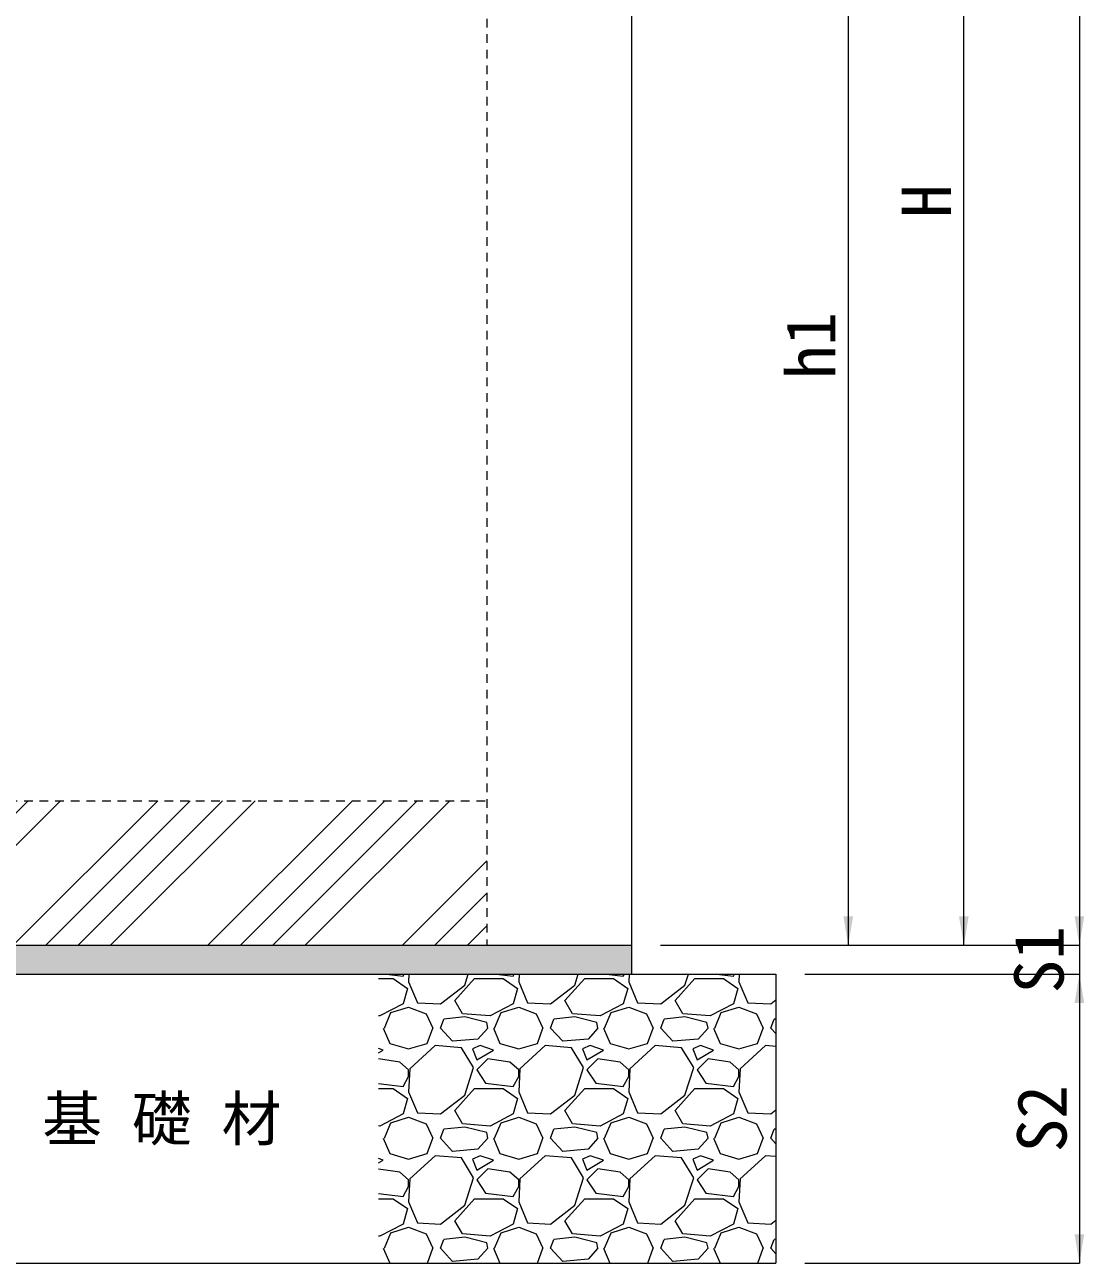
# Model space of a CAD drawing. Units: millimetres at full size, sheet at 1:20; details may follow other scales. Extents: x 77366 to 95666, y -7115 to 5664.
# Drawn here: x 88863 to 89596, y 2776 to 3633 of the extents above; entities that cross this region are included whole.
import ezdxf
from ezdxf.enums import TextEntityAlignment as Align

# ---------------------------------------------------------------- set-up
doc = ezdxf.new("R2010")
doc.units = ezdxf.units.MM
doc.header["$LTSCALE"] = 20
doc.linetypes.add('USER1', pattern=[0.54, 0.3, -0.24])
for name, color, linetype, lineweight in [('ハッチング', 7, 'Continuous', 5), ('基礎', 7, 'Continuous', 5), ('寸法線', 7, 'Continuous', 13), ('本体', 2, 'Continuous', 20), ('補助線', 8, 'Continuous', 13)]:
    doc.layers.add(name, color=color, linetype=linetype, lineweight=lineweight)
doc.layers.add('文字', color=7, linetype='Continuous')
doc.styles.add('ＭＳ ゴシック', font='')
doc.styles.get('ＭＳ ゴシック').set_extended_font_data('MS Gothic')

# ---------------------------------------------------------------- blocks, each defined once
blk = doc.blocks.new('filled_arrow')
at = {"color": 0, "linetype": 'Continuous', "lineweight": -2}
blk.add_solid([(7.5, 1.25), (0, 0), (7.5, -1.25)], dxfattribs=at)

msp = doc.modelspace()

# ---------------------------------------------------------------- hatches: boundary and pattern name
at = {"layer": 'ハッチング', "lineweight": 9}
h = msp.add_hatch(dxfattribs=at)
h.set_pattern_fill('USER', color=256, style=0, pattern_type=2)
h.set_pattern_definition([(45, (9392.26, 179.08), (-67.35192, 67.35192), []), (45, (9414.71, 179.08), (-67.35192, 67.35192), []), (45, (9437.17, 179.08), (-67.35192, 67.35192), []), (45, (9459.62, 179.08), (-67.35192, 67.35192), [])])
h.paths.add_polyline_path([(88733.06, 3095.55), (88733.06, 2995.55), (89183.06, 2995.55), (89183.06, 3095.55)])
at = {"layer": '補助線'}
msp.add_hatch(color=7, dxfattribs=at).paths.add_polyline_path([(89283.06, 2975.55), (89283.06, 2995.55), (88633.06, 2995.55), (88633.06, 2975.55)])

# ---------------------------------------------------------------- linework, layer by layer
at = {"layer": 'ハッチング'}
for p, q in [((89113.27, 2975.55), (89125, 2974.14)), ((89125, 2974.14), (89125.79, 2975.55)), ((89129.06, 2975.55), (89128.81, 2970.33)), ((89167.68, 2968.04), (89170.08, 2975.55)), ((89189.47, 2975.55), (89201.2, 2974.14)), ((89201.2, 2974.14), (89201.99, 2975.55)), ((89205.26, 2975.55), (89205.01, 2970.33)), ((89243.88, 2968.04), (89246.28, 2975.55)), ((89265.67, 2975.55), (89277.4, 2974.14)), ((89277.4, 2974.14), (89278.19, 2975.55)), ((89281.46, 2975.55), (89281.21, 2970.33)), ((89320.08, 2968.04), (89322.48, 2975.55)), ((89341.87, 2975.55), (89353.6, 2974.14)), ((89353.6, 2974.14), (89354.39, 2975.55)), ((89357.66, 2975.55), (89357.41, 2970.33)), ((89108.06, 2972.61), (89118.15, 2972.61)), ((89118.15, 2972.61), (89128.05, 2965.76)), ((89128.05, 2965.76), (89125, 2955.09)), ((89128.81, 2970.33), (89134.91, 2955.85)), ((89150.91, 2955.09), (89167.68, 2968.04)), ((89160.82, 2957.37), (89174.53, 2972.61)), ((89174.53, 2972.61), (89194.35, 2972.61)), ((89194.35, 2972.61), (89204.25, 2965.76)), ((89204.25, 2965.76), (89201.2, 2955.09)), ((89205.01, 2970.33), (89211.11, 2955.85)), ((89227.11, 2955.09), (89243.88, 2968.04)), ((89237.02, 2957.37), (89250.73, 2972.61)), ((89250.73, 2972.61), (89270.55, 2972.61)), ((89270.55, 2972.61), (89280.45, 2965.76)), ((89280.45, 2965.76), (89277.4, 2955.09)), ((89281.21, 2970.33), (89287.31, 2955.85)), ((89303.31, 2955.09), (89320.08, 2968.04)), ((89313.22, 2957.37), (89326.93, 2972.61)), ((89326.93, 2972.61), (89346.75, 2972.61)), ((89346.75, 2972.61), (89356.65, 2965.76)), ((89356.65, 2965.76), (89353.6, 2955.09)), ((89357.41, 2970.33), (89363.51, 2955.85)), ((89166.15, 2948.23), (89160.82, 2957.37)), ((89242.35, 2948.23), (89237.02, 2957.37)), ((89318.55, 2948.23), (89313.22, 2957.37)), ((89379.51, 2955.09), (89383.06, 2957.83)), ((89125, 2955.09), (89109, 2946.71)), ((89112.05, 2938.32), (89116.62, 2948.99)), ((89116.62, 2948.99), (89128.81, 2952.8)), ((89128.81, 2952.8), (89141.01, 2948.23)), ((89134.91, 2955.85), (89150.91, 2955.09)), ((89141.01, 2948.23), (89145.58, 2938.32)), ((89185.2, 2946.71), (89166.15, 2948.23)), ((89201.2, 2955.09), (89185.2, 2946.71)), ((89188.25, 2938.32), (89192.82, 2948.99)), ((89192.82, 2948.99), (89205.01, 2952.8)), ((89205.01, 2952.8), (89217.21, 2948.23)), ((89211.11, 2955.85), (89227.11, 2955.09)), ((89217.21, 2948.23), (89221.78, 2938.32)), ((89261.4, 2946.71), (89242.35, 2948.23)), ((89277.4, 2955.09), (89261.4, 2946.71)), ((89264.45, 2938.32), (89269.02, 2948.99)), ((89269.02, 2948.99), (89281.21, 2952.8)), ((89281.21, 2952.8), (89293.41, 2948.23)), ((89287.31, 2955.85), (89303.31, 2955.09)), ((89293.41, 2948.23), (89297.98, 2938.32)), ((89337.6, 2946.71), (89318.55, 2948.23)), ((89353.6, 2955.09), (89337.6, 2946.71)), ((89340.65, 2938.32), (89345.22, 2948.99)), ((89345.22, 2948.99), (89357.41, 2952.8)), ((89357.41, 2952.8), (89369.61, 2948.23)), ((89363.51, 2955.85), (89379.51, 2955.09)), ((89369.61, 2948.23), (89374.18, 2938.32)), ((89109, 2946.71), (89108.06, 2946.78)), ((89150.91, 2938.32), (89153.2, 2944.42)), ((89167.68, 2945.94), (89153.2, 2944.42)), ((89182.92, 2942.13), (89167.68, 2945.94)), ((89183.68, 2938.32), (89182.92, 2942.13)), ((89227.11, 2938.32), (89229.4, 2944.42)), ((89243.88, 2945.94), (89229.4, 2944.42)), ((89259.12, 2942.13), (89243.88, 2945.94)), ((89259.88, 2938.32), (89259.12, 2942.13)), ((89303.31, 2938.32), (89305.6, 2944.42)), ((89320.08, 2945.94), (89305.6, 2944.42)), ((89335.32, 2942.13), (89320.08, 2945.94)), ((89336.08, 2938.32), (89335.32, 2942.13)), ((89379.51, 2938.32), (89381.8, 2944.42)), ((89383.06, 2944.55), (89381.8, 2944.42)), ((89111.29, 2938.32), (89115.86, 2927.66)), ((89141.77, 2927.66), (89145.58, 2938.32)), ((89159.29, 2929.18), (89150.91, 2938.32)), ((89183.68, 2938.32), (89176.82, 2930.7)), ((89187.49, 2938.32), (89192.06, 2927.66)), ((89217.97, 2927.66), (89221.78, 2938.32)), ((89235.49, 2929.18), (89227.11, 2938.32)), ((89259.88, 2938.32), (89253.02, 2930.7)), ((89263.69, 2938.32), (89268.26, 2927.66)), ((89294.17, 2927.66), (89297.98, 2938.32)), ((89311.69, 2929.18), (89303.31, 2938.32)), ((89336.08, 2938.32), (89329.22, 2930.7)), ((89339.89, 2938.32), (89344.46, 2927.66)), ((89370.37, 2927.66), (89374.18, 2938.32)), ((89383.06, 2934.45), (89379.51, 2938.32)), ((89111.29, 2923.08), (89108.06, 2924.16)), ((89108.06, 2921.15), (89111.29, 2923.08)), ((89115.86, 2927.66), (89128.81, 2923.85)), ((89128.81, 2923.85), (89141.77, 2927.66)), ((89147.1, 2926.13), (89129.58, 2910.13)), ((89165.39, 2924.61), (89147.1, 2926.13)), ((89176.82, 2930.7), (89159.29, 2929.18)), ((89173.77, 2910.89), (89165.39, 2924.61)), ((89178.34, 2926.13), (89173.01, 2923.85)), ((89173.01, 2923.85), (89176.06, 2916.23)), ((89176.06, 2916.23), (89187.49, 2923.08)), ((89187.49, 2923.08), (89178.34, 2926.13)), ((89192.06, 2927.66), (89205.01, 2923.85)), ((89205.01, 2923.85), (89217.97, 2927.66)), ((89223.3, 2926.13), (89205.78, 2910.13)), ((89241.59, 2924.61), (89223.3, 2926.13)), ((89253.02, 2930.7), (89235.49, 2929.18)), ((89249.97, 2910.89), (89241.59, 2924.61)), ((89254.54, 2926.13), (89249.21, 2923.85)), ((89249.21, 2923.85), (89252.26, 2916.23)), ((89252.26, 2916.23), (89263.69, 2923.08)), ((89263.69, 2923.08), (89254.54, 2926.13)), ((89268.26, 2927.66), (89281.21, 2923.85)), ((89281.21, 2923.85), (89294.17, 2927.66)), ((89299.5, 2926.13), (89281.98, 2910.13)), ((89317.79, 2924.61), (89299.5, 2926.13)), ((89329.22, 2930.7), (89311.69, 2929.18)), ((89326.17, 2910.89), (89317.79, 2924.61)), ((89330.74, 2926.13), (89325.41, 2923.85)), ((89325.41, 2923.85), (89328.46, 2916.23)), ((89328.46, 2916.23), (89339.89, 2923.08)), ((89339.89, 2923.08), (89330.74, 2926.13)), ((89344.46, 2927.66), (89357.41, 2923.85)), ((89357.41, 2923.85), (89370.37, 2927.66)), ((89375.7, 2926.13), (89358.18, 2910.13)), ((89383.06, 2925.52), (89375.7, 2926.13)), ((89122.72, 2914.7), (89108.06, 2916.9)), ((89128.81, 2909.37), (89122.72, 2914.7)), ((89183.68, 2916.99), (89176.06, 2909.37)), ((89198.92, 2914.7), (89183.68, 2916.99)), ((89205.01, 2909.37), (89198.92, 2914.7)), ((89259.88, 2916.99), (89252.26, 2909.37)), ((89275.12, 2914.7), (89259.88, 2916.99)), ((89281.21, 2909.37), (89275.12, 2914.7)), ((89336.08, 2916.99), (89328.46, 2909.37)), ((89351.32, 2914.7), (89336.08, 2916.99)), ((89357.41, 2909.37), (89351.32, 2914.7)), ((89129.58, 2910.13), (89128.81, 2894.13)), ((89128.81, 2904.8), (89128.81, 2909.37)), ((89167.68, 2891.84), (89173.77, 2910.89)), ((89176.06, 2909.37), (89182.15, 2900.22)), ((89205.78, 2910.13), (89205.01, 2894.13)), ((89205.01, 2904.8), (89205.01, 2909.37)), ((89243.88, 2891.84), (89249.97, 2910.89)), ((89252.26, 2909.37), (89258.35, 2900.22)), ((89281.98, 2910.13), (89281.21, 2894.13)), ((89281.21, 2904.8), (89281.21, 2909.37)), ((89320.08, 2891.84), (89326.17, 2910.89)), ((89328.46, 2909.37), (89334.55, 2900.22)), ((89358.18, 2910.13), (89357.41, 2894.13)), ((89357.41, 2904.8), (89357.41, 2909.37)), ((89108.06, 2899.97), (89125, 2897.94)), ((89125, 2897.94), (89128.81, 2904.8)), ((89182.15, 2900.22), (89201.2, 2897.94)), ((89201.2, 2897.94), (89205.01, 2904.8)), ((89258.35, 2900.22), (89277.4, 2897.94)), ((89277.4, 2897.94), (89281.21, 2904.8)), ((89334.55, 2900.22), (89353.6, 2897.94)), ((89353.6, 2897.94), (89357.41, 2904.8)), ((89108.06, 2896.41), (89118.15, 2896.41)), ((89118.15, 2896.41), (89128.05, 2889.56)), ((89128.05, 2889.56), (89125, 2878.89)), ((89128.81, 2894.13), (89134.91, 2879.65)), ((89150.91, 2878.89), (89167.68, 2891.84)), ((89160.82, 2881.17), (89174.53, 2896.41)), ((89174.53, 2896.41), (89194.35, 2896.41)), ((89194.35, 2896.41), (89204.25, 2889.56)), ((89204.25, 2889.56), (89201.2, 2878.89)), ((89205.01, 2894.13), (89211.11, 2879.65)), ((89227.11, 2878.89), (89243.88, 2891.84)), ((89237.02, 2881.17), (89250.73, 2896.41)), ((89250.73, 2896.41), (89270.55, 2896.41)), ((89270.55, 2896.41), (89280.45, 2889.56)), ((89280.45, 2889.56), (89277.4, 2878.89)), ((89281.21, 2894.13), (89287.31, 2879.65)), ((89303.31, 2878.89), (89320.08, 2891.84)), ((89313.22, 2881.17), (89326.93, 2896.41)), ((89326.93, 2896.41), (89346.75, 2896.41)), ((89346.75, 2896.41), (89356.65, 2889.56)), ((89356.65, 2889.56), (89353.6, 2878.89)), ((89357.41, 2894.13), (89363.51, 2879.65)), ((89134.91, 2879.65), (89150.91, 2878.89)), ((89166.15, 2872.03), (89160.82, 2881.17)), ((89211.11, 2879.65), (89227.11, 2878.89)), ((89242.35, 2872.03), (89237.02, 2881.17)), ((89287.31, 2879.65), (89303.31, 2878.89)), ((89318.55, 2872.03), (89313.22, 2881.17)), ((89363.51, 2879.65), (89379.51, 2878.89)), ((89379.51, 2878.89), (89383.06, 2881.63)), ((89125, 2878.89), (89109, 2870.51)), ((89112.05, 2862.12), (89116.62, 2872.79)), ((89116.62, 2872.79), (89128.81, 2876.6)), ((89128.81, 2876.6), (89141.01, 2872.03)), ((89141.01, 2872.03), (89145.58, 2862.12)), ((89185.2, 2870.51), (89166.15, 2872.03)), ((89201.2, 2878.89), (89185.2, 2870.51)), ((89188.25, 2862.12), (89192.82, 2872.79)), ((89192.82, 2872.79), (89205.01, 2876.6)), ((89205.01, 2876.6), (89217.21, 2872.03)), ((89217.21, 2872.03), (89221.78, 2862.12)), ((89261.4, 2870.51), (89242.35, 2872.03)), ((89277.4, 2878.89), (89261.4, 2870.51)), ((89264.45, 2862.12), (89269.02, 2872.79)), ((89269.02, 2872.79), (89281.21, 2876.6)), ((89281.21, 2876.6), (89293.41, 2872.03)), ((89293.41, 2872.03), (89297.98, 2862.12)), ((89337.6, 2870.51), (89318.55, 2872.03)), ((89353.6, 2878.89), (89337.6, 2870.51)), ((89340.65, 2862.12), (89345.22, 2872.79)), ((89345.22, 2872.79), (89357.41, 2876.6)), ((89357.41, 2876.6), (89369.61, 2872.03)), ((89369.61, 2872.03), (89374.18, 2862.12)), ((89109, 2870.51), (89108.06, 2870.58)), ((89150.91, 2862.12), (89153.2, 2868.22)), ((89167.68, 2869.74), (89153.2, 2868.22)), ((89182.92, 2865.93), (89167.68, 2869.74)), ((89183.68, 2862.12), (89182.92, 2865.93)), ((89227.11, 2862.12), (89229.4, 2868.22)), ((89243.88, 2869.74), (89229.4, 2868.22)), ((89259.12, 2865.93), (89243.88, 2869.74)), ((89259.88, 2862.12), (89259.12, 2865.93)), ((89303.31, 2862.12), (89305.6, 2868.22)), ((89320.08, 2869.74), (89305.6, 2868.22)), ((89335.32, 2865.93), (89320.08, 2869.74)), ((89336.08, 2862.12), (89335.32, 2865.93)), ((89379.51, 2862.12), (89381.8, 2868.22)), ((89383.06, 2868.35), (89381.8, 2868.22)), ((89111.29, 2862.12), (89115.86, 2851.46)), ((89141.77, 2851.46), (89145.58, 2862.12)), ((89159.29, 2852.98), (89150.91, 2862.12)), ((89176.82, 2854.5), (89159.29, 2852.98)), ((89183.68, 2862.12), (89176.82, 2854.5)), ((89187.49, 2862.12), (89192.06, 2851.46)), ((89217.97, 2851.46), (89221.78, 2862.12)), ((89235.49, 2852.98), (89227.11, 2862.12)), ((89253.02, 2854.5), (89235.49, 2852.98)), ((89259.88, 2862.12), (89253.02, 2854.5)), ((89263.69, 2862.12), (89268.26, 2851.46)), ((89294.17, 2851.46), (89297.98, 2862.12)), ((89311.69, 2852.98), (89303.31, 2862.12)), ((89329.22, 2854.5), (89311.69, 2852.98)), ((89336.08, 2862.12), (89329.22, 2854.5)), ((89339.89, 2862.12), (89344.46, 2851.46)), ((89370.37, 2851.46), (89374.18, 2862.12)), ((89383.06, 2858.25), (89379.51, 2862.12)), ((89111.29, 2846.88), (89108.06, 2847.96)), ((89108.06, 2844.95), (89111.29, 2846.88)), ((89115.86, 2851.46), (89128.81, 2847.65)), ((89128.81, 2847.65), (89141.77, 2851.46)), ((89147.1, 2849.93), (89129.58, 2833.93)), ((89165.39, 2848.41), (89147.1, 2849.93)), ((89173.77, 2834.69), (89165.39, 2848.41)), ((89178.34, 2849.93), (89173.01, 2847.65)), ((89173.01, 2847.65), (89176.06, 2840.03)), ((89176.06, 2840.03), (89187.49, 2846.88)), ((89187.49, 2846.88), (89178.34, 2849.93)), ((89192.06, 2851.46), (89205.01, 2847.65)), ((89205.01, 2847.65), (89217.97, 2851.46)), ((89223.3, 2849.93), (89205.78, 2833.93)), ((89241.59, 2848.41), (89223.3, 2849.93)), ((89249.97, 2834.69), (89241.59, 2848.41)), ((89254.54, 2849.93), (89249.21, 2847.65)), ((89249.21, 2847.65), (89252.26, 2840.03)), ((89252.26, 2840.03), (89263.69, 2846.88)), ((89263.69, 2846.88), (89254.54, 2849.93)), ((89268.26, 2851.46), (89281.21, 2847.65)), ((89281.21, 2847.65), (89294.17, 2851.46)), ((89299.5, 2849.93), (89281.98, 2833.93)), ((89317.79, 2848.41), (89299.5, 2849.93)), ((89326.17, 2834.69), (89317.79, 2848.41)), ((89330.74, 2849.93), (89325.41, 2847.65)), ((89325.41, 2847.65), (89328.46, 2840.03)), ((89328.46, 2840.03), (89339.89, 2846.88)), ((89339.89, 2846.88), (89330.74, 2849.93)), ((89344.46, 2851.46), (89357.41, 2847.65)), ((89357.41, 2847.65), (89370.37, 2851.46)), ((89375.7, 2849.93), (89358.18, 2833.93)), ((89383.06, 2849.32), (89375.7, 2849.93)), ((89122.72, 2838.5), (89108.06, 2840.7)), ((89128.81, 2833.17), (89122.72, 2838.5)), ((89183.68, 2840.79), (89176.06, 2833.17)), ((89198.92, 2838.5), (89183.68, 2840.79)), ((89205.01, 2833.17), (89198.92, 2838.5)), ((89259.88, 2840.79), (89252.26, 2833.17)), ((89275.12, 2838.5), (89259.88, 2840.79)), ((89281.21, 2833.17), (89275.12, 2838.5)), ((89336.08, 2840.79), (89328.46, 2833.17)), ((89351.32, 2838.5), (89336.08, 2840.79)), ((89357.41, 2833.17), (89351.32, 2838.5)), ((89125, 2821.74), (89128.81, 2828.6)), ((89129.58, 2833.93), (89128.81, 2817.93)), ((89128.81, 2828.6), (89128.81, 2833.17)), ((89167.68, 2815.64), (89173.77, 2834.69)), ((89176.06, 2833.17), (89182.15, 2824.02)), ((89201.2, 2821.74), (89205.01, 2828.6)), ((89205.78, 2833.93), (89205.01, 2817.93)), ((89205.01, 2828.6), (89205.01, 2833.17)), ((89243.88, 2815.64), (89249.97, 2834.69)), ((89252.26, 2833.17), (89258.35, 2824.02)), ((89277.4, 2821.74), (89281.21, 2828.6)), ((89281.98, 2833.93), (89281.21, 2817.93)), ((89281.21, 2828.6), (89281.21, 2833.17)), ((89320.08, 2815.64), (89326.17, 2834.69)), ((89328.46, 2833.17), (89334.55, 2824.02)), ((89353.6, 2821.74), (89357.41, 2828.6)), ((89358.18, 2833.93), (89357.41, 2817.93)), ((89357.41, 2828.6), (89357.41, 2833.17)), ((89108.06, 2823.77), (89125, 2821.74)), ((89108.06, 2820.21), (89118.15, 2820.21)), ((89118.15, 2820.21), (89128.05, 2813.36)), ((89160.82, 2804.97), (89174.53, 2820.21)), ((89174.53, 2820.21), (89194.35, 2820.21)), ((89182.15, 2824.02), (89201.2, 2821.74)), ((89194.35, 2820.21), (89204.25, 2813.36)), ((89237.02, 2804.97), (89250.73, 2820.21)), ((89250.73, 2820.21), (89270.55, 2820.21)), ((89258.35, 2824.02), (89277.4, 2821.74)), ((89270.55, 2820.21), (89280.45, 2813.36)), ((89313.22, 2804.97), (89326.93, 2820.21)), ((89326.93, 2820.21), (89346.75, 2820.21)), ((89334.55, 2824.02), (89353.6, 2821.74)), ((89346.75, 2820.21), (89356.65, 2813.36)), ((89128.05, 2813.36), (89125, 2802.69)), ((89128.81, 2817.93), (89134.91, 2803.45)), ((89150.91, 2802.69), (89167.68, 2815.64)), ((89204.25, 2813.36), (89201.2, 2802.69)), ((89205.01, 2817.93), (89211.11, 2803.45)), ((89227.11, 2802.69), (89243.88, 2815.64)), ((89280.45, 2813.36), (89277.4, 2802.69)), ((89281.21, 2817.93), (89287.31, 2803.45)), ((89303.31, 2802.69), (89320.08, 2815.64)), ((89356.65, 2813.36), (89353.6, 2802.69)), ((89357.41, 2817.93), (89363.51, 2803.45)), ((89125, 2802.69), (89109, 2794.31)), ((89134.91, 2803.45), (89150.91, 2802.69)), ((89166.15, 2795.83), (89160.82, 2804.97)), ((89201.2, 2802.69), (89185.2, 2794.31)), ((89211.11, 2803.45), (89227.11, 2802.69)), ((89242.35, 2795.83), (89237.02, 2804.97)), ((89277.4, 2802.69), (89261.4, 2794.31)), ((89287.31, 2803.45), (89303.31, 2802.69)), ((89318.55, 2795.83), (89313.22, 2804.97)), ((89353.6, 2802.69), (89337.6, 2794.31)), ((89363.51, 2803.45), (89379.51, 2802.69)), ((89379.51, 2802.69), (89383.06, 2805.43)), ((89109, 2794.31), (89108.06, 2794.38)), ((89112.05, 2785.92), (89116.62, 2796.59)), ((89116.62, 2796.59), (89128.81, 2800.4)), ((89128.81, 2800.4), (89141.01, 2795.83)), ((89141.01, 2795.83), (89145.58, 2785.92)), ((89185.2, 2794.31), (89166.15, 2795.83)), ((89188.25, 2785.92), (89192.82, 2796.59)), ((89192.82, 2796.59), (89205.01, 2800.4)), ((89205.01, 2800.4), (89217.21, 2795.83)), ((89217.21, 2795.83), (89221.78, 2785.92)), ((89261.4, 2794.31), (89242.35, 2795.83)), ((89264.45, 2785.92), (89269.02, 2796.59)), ((89269.02, 2796.59), (89281.21, 2800.4)), ((89281.21, 2800.4), (89293.41, 2795.83)), ((89293.41, 2795.83), (89297.98, 2785.92)), ((89337.6, 2794.31), (89318.55, 2795.83)), ((89340.65, 2785.92), (89345.22, 2796.59)), ((89345.22, 2796.59), (89357.41, 2800.4)), ((89357.41, 2800.4), (89369.61, 2795.83)), ((89369.61, 2795.83), (89374.18, 2785.92)), ((89111.29, 2785.92), (89115.74, 2775.55)), ((89141.87, 2775.55), (89145.58, 2785.92)), ((89150.91, 2785.92), (89153.2, 2792.02)), ((89159.29, 2776.78), (89150.91, 2785.92)), ((89167.68, 2793.54), (89153.2, 2792.02)), ((89182.92, 2789.73), (89167.68, 2793.54)), ((89183.68, 2785.92), (89176.82, 2778.3)), ((89183.68, 2785.92), (89182.92, 2789.73)), ((89187.49, 2785.92), (89191.94, 2775.55)), ((89218.07, 2775.55), (89221.78, 2785.92)), ((89227.11, 2785.92), (89229.4, 2792.02)), ((89235.49, 2776.78), (89227.11, 2785.92)), ((89243.88, 2793.54), (89229.4, 2792.02)), ((89259.12, 2789.73), (89243.88, 2793.54)), ((89259.88, 2785.92), (89253.02, 2778.3)), ((89259.88, 2785.92), (89259.12, 2789.73)), ((89263.69, 2785.92), (89268.14, 2775.55)), ((89294.27, 2775.55), (89297.98, 2785.92)), ((89303.31, 2785.92), (89305.6, 2792.02)), ((89311.69, 2776.78), (89303.31, 2785.92)), ((89320.08, 2793.54), (89305.6, 2792.02)), ((89335.32, 2789.73), (89320.08, 2793.54)), ((89336.08, 2785.92), (89329.22, 2778.3)), ((89336.08, 2785.92), (89335.32, 2789.73)), ((89339.89, 2785.92), (89344.34, 2775.55)), ((89370.47, 2775.55), (89374.18, 2785.92)), ((89379.51, 2785.92), (89381.8, 2792.02)), ((89383.06, 2782.05), (89379.51, 2785.92)), ((89383.06, 2792.15), (89381.8, 2792.02)), ((89176.82, 2778.3), (89159.29, 2776.78)), ((89253.02, 2778.3), (89235.49, 2776.78)), ((89329.22, 2778.3), (89311.69, 2776.78))]:
    msp.add_line(p, q, dxfattribs=at)
at = {"layer": '基礎', "color": 3, "lineweight": 13}
msp.add_line((89283.06, 2995.55), (89283.06, 2975.55), dxfattribs=at)
at = {"layer": '基礎', "color": 3, "lineweight": 20}
for p, q in [((88533.06, 2975.55), (89383.06, 2975.55)), ((89383.06, 2975.55), (89383.06, 2775.55)), ((88533.06, 2775.55), (89383.06, 2775.55))]:
    msp.add_line(p, q, dxfattribs=at)
at = {"layer": '寸法線'}
for p, q in [((89593.06, 4345.55), (89593.06, 2995.55)), ((89513.06, 2995.55), (89513.06, 4025.55)), ((89433.06, 3825.55), (89433.06, 2995.55)), ((89593.06, 3035.55), (89593.06, 2935.55)), ((89303.06, 2995.55), (89433.06, 2995.55)), ((89303.06, 2995.55), (89513.06, 2995.55)), ((89303.06, 2995.55), (89593.06, 2995.55)), ((89303.06, 2995.55), (89593.06, 2995.55)), ((89403.06, 2975.55), (89593.06, 2975.55)), ((89403.06, 2975.55), (89593.06, 2975.55)), ((89593.06, 2975.55), (89593.06, 2775.55)), ((89403.06, 2775.55), (89593.06, 2775.55))]:
    msp.add_line(p, q, dxfattribs=at)
at = {"layer": '本体', "linetype": 'USER1', "lineweight": 9}
for p, q in [((89183.06, 4025.55), (89183.06, 2995.55)), ((88733.06, 3095.55), (89183.06, 3095.55))]:
    msp.add_line(p, q, dxfattribs=at)
at = {"layer": '本体'}
for p in [(89283.06, 3825.55), (88633.06, 2995.55)]:
    msp.add_line(p, (89283.06, 2995.55), dxfattribs=at)

# ---------------------------------------------------------------- block references
at = {"layer": '寸法線', "xscale": 2.67, "yscale": 2.67}
for p, rotation in [((89433.06, 2995.55), 90), ((89513.06, 2995.55), 90), ((89593.06, 2995.55), 90), ((89593.06, 2995.55), 90), ((89593.06, 2975.55), 270), ((89593.06, 2975.55), 270), ((89593.06, 2775.55), 90)]:
    msp.add_blockref('filled_arrow', p, dxfattribs=dict(at, rotation=rotation))

# ---------------------------------------------------------------- texts
at = {"layer": '寸法線', "style": 'ＭＳ ゴシック'}
for s, p in [('H', (89487.06, 3510.55)), ('h1', (89407.06, 3410.55)), ('S1', (89565.06, 2985.55)), ('S2', (89567.06, 2875.55))]:
    msp.add_text(s, height=34.18, rotation=90, dxfattribs=at).set_placement(p, align=Align.MIDDLE_CENTER)
at = {"layer": '文字', "style": 'ＭＳ ゴシック'}
msp.add_text('基 礎 材', height=30.38, dxfattribs=at).set_placement((88958.06, 2875.55), align=Align.MIDDLE_CENTER)

doc.saveas('drawing.dxf')
